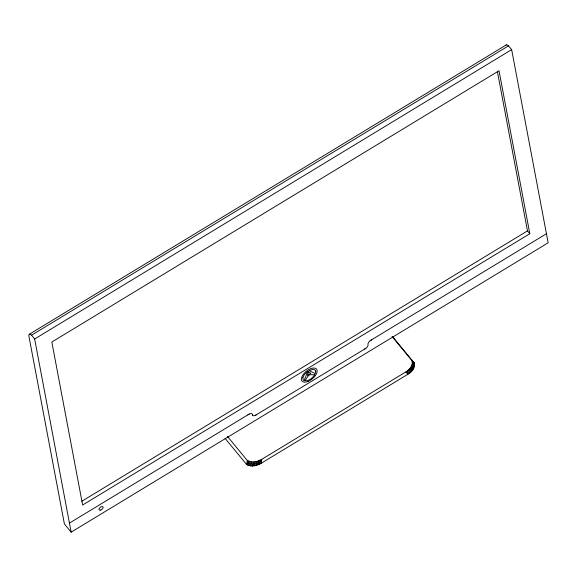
<?xml version="1.0" encoding="UTF-8"?>
<svg xmlns="http://www.w3.org/2000/svg" width="577" height="577" viewBox="0 0 577 577"><rect width="100%" height="100%" fill="white"/><g stroke="black" fill="none" stroke-linecap="round" stroke-linejoin="round"><path stroke-width="0.87" d="M225.052 438.311L246.646 464.543C251.211 467.175 256.996 465.798 261.273 463.216L261.77 459.328L405.811 371.949C409.598 369.727 413.442 365.349 411.964 360.661L392.064 336.506M252.567 465.956L253.195 461.989L256.693 461.492L261.77 459.328L259.628 464.132L260.155 460.222L257.897 464.874L258.453 460.951L256.116 465.437L256.693 461.492L254.327 465.798L254.933 461.845L252.567 465.956L251.529 461.932L247.324 460.54L227.439 436.378M246.646 464.543L247.324 460.54L247.886 465.192L248.564 461.196L249.314 465.653L249.971 461.665L250.887 465.913L251.529 461.932L253.195 461.989M261.273 463.216L407.874 374.285C411.689 372.028 415.656 367.65 414.214 362.89L392.605 336.665M247.85 414.877L249.387 413.961A4.176 2.142 -39.5 0 1 252.466 414.596L252.56 415.065M365.811 348.364L255.452 415.31A3.664 1.882 -39.5 0 1 252.611 415.209L252.466 414.596M29.312 334.263L506.31 44.898M31.533 335.208L508.532 45.843L511.648 49.629L548.15 242.794L71.151 532.167L64.393 523.952L28.958 336.441A11.143 2.596 58.8 0 1 31.533 335.208L34.649 338.995L71.151 532.167M34.649 338.995L511.648 49.629M81.84 501.24L527.486 230.894L497.36 71.447M529.823 233.728L82.634 505.012L51.836 342.024L499.026 70.74L529.823 233.728L527.486 230.894M69.442 523.108L249.25 414.026M370.355 340.56L546.441 233.743M255.452 415.31L256.39 414.74M364.693 349.042L366.128 348.119A3.801 1.947 -39.5 0 0 367.989 344.519A4.176 2.142 -39.5 0 1 370.232 340.654L371.761 339.709M405.811 371.949L407.874 374.285L407.333 370.939L409.425 373.261L408.704 369.799L410.817 372.107L409.886 368.566L412.028 370.852L410.86 367.253L413.024 369.525L411.596 365.897L414.293 366.777L412.086 364.527L414.538 365.421L412.317 363.178L414.51 364.116L412.274 361.88L414.214 362.89L411.964 360.661M411.596 365.897L413.788 368.155M505.964 45.294A11.143 2.596 58.8 0 1 508.532 45.843M302.824 377.769L303.242 379.991L304.079 380.632L307.829 371.242L304.129 374.834L302.824 377.769M315.706 371.191L315.302 373.68L309.084 370.484L313.246 369.302L315.273 370.218L315.706 371.191M308.587 371.725L307.368 375.476L310.837 373.326L308.587 371.725M314.71 374.805C312.611 378.065 308.89 381.108 304.829 380.806L308.464 375.613L309.993 374.689L314.71 374.805M100.766 510.025A2.481 1.269 -39.5 0 0 102.973 506.815A2.481 1.269 -39.5 0 0 99.41 508.294A2.481 1.269 -39.5 0 0 100.766 510.025M308.183 381.383A9.441 4.847 -39.5 0 0 316.585 369.15A9.441 4.847 -39.5 0 0 303.012 374.776A9.441 4.847 -39.5 0 0 308.183 381.383"/></g></svg>
